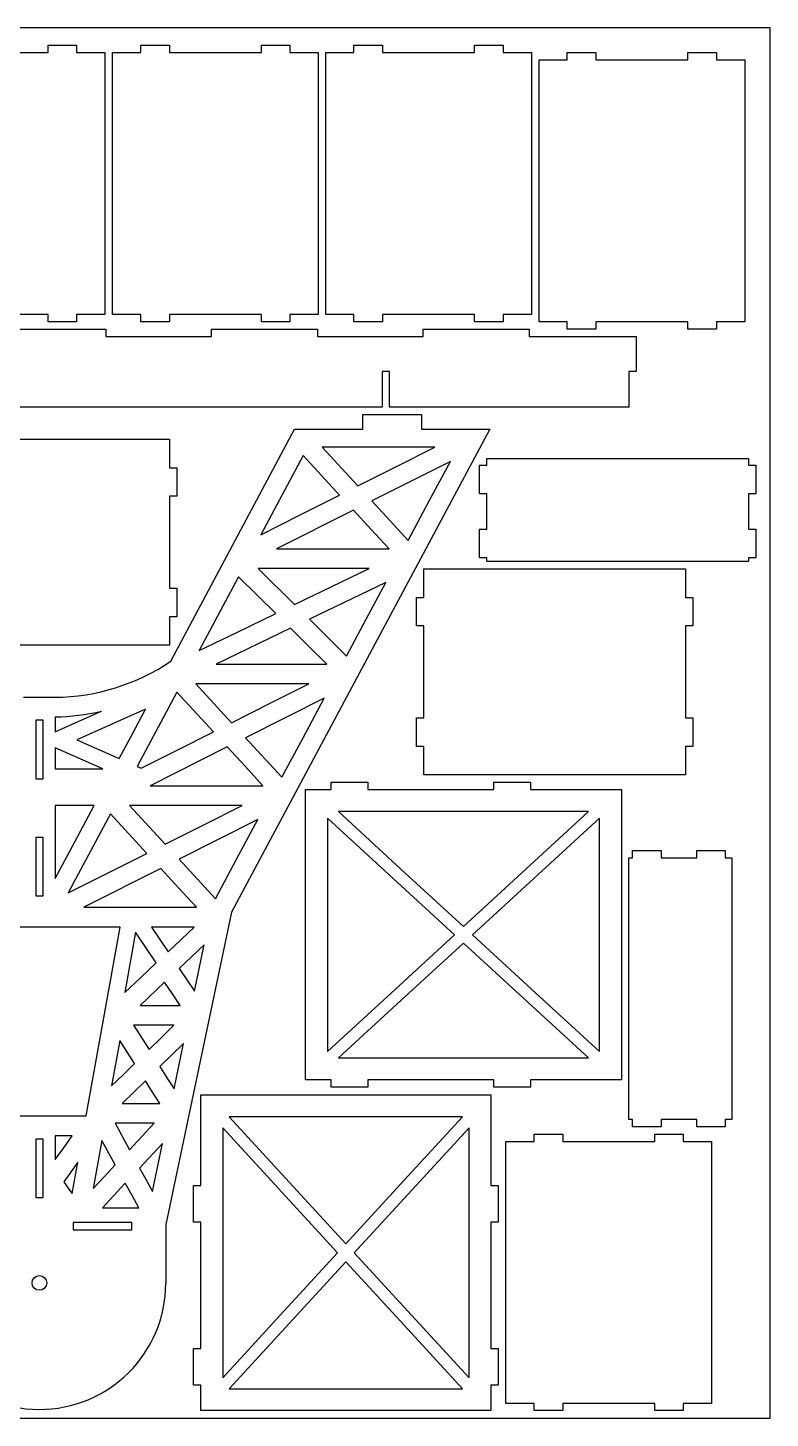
# Model space of a CAD drawing. Extents: x 0 to 1420, y 0 to 1140.
# Drawn here: x 811 to 1420, y 0 to 1140 of the extents above; entities that cross this region are included whole.
import ezdxf

# ---------------------------------------------------------------- set-up
doc = ezdxf.new("R2010")
doc.units = 0
doc.header["$MEASUREMENT"] = 0
doc.layers.add('DEFAULT', color=1, linetype='Continuous')

msp = doc.modelspace()

# ---------------------------------------------------------------- linework, layer by layer
at = {"color": 5}
msp.add_lwpolyline([(0, 0), (1420, 0), (1420, 1140), (0, 1140)], close=True, dxfattribs=at)
at = {"layer": 'DEFAULT'}
for p, q in [((752.314, 1119.643), (827.7767, 1119.643)), ((827.7767, 1119.643), (827.7767, 1125.643)), ((827.7767, 1125.643), (851.0896, 1125.643)), ((851.0896, 1125.643), (851.0896, 1119.643)), ((851.0896, 1119.643), (874.4144, 1119.643)), ((874.4144, 1119.643), (874.4144, 904.9724)), ((880.5922, 904.9724), (880.5922, 1119.643)), ((880.5922, 1119.643), (903.7275, 1119.643)), ((903.7275, 1119.643), (903.7275, 1125.643)), ((903.7275, 1125.643), (927.2324, 1125.643)), ((927.2324, 1125.643), (927.2324, 1119.643)), ((927.2324, 1119.643), (1002.695, 1119.643)), ((1002.695, 1119.643), (1002.695, 1125.643)), ((1002.695, 1125.643), (1026.008, 1125.643)), ((1026.008, 1125.643), (1026.008, 1119.643)), ((1026.008, 1119.643), (1049.333, 1119.643)), ((1049.333, 1119.643), (1049.333, 904.9724)), ((1055.511, 904.9724), (1055.511, 1119.643)), ((1055.511, 1119.643), (1078.646, 1119.643)), ((1078.646, 1119.643), (1078.646, 1125.643)), ((1078.646, 1125.643), (1102.151, 1125.643)), ((1102.151, 1125.643), (1102.151, 1119.643)), ((1102.151, 1119.643), (1177.614, 1119.643)), ((1177.614, 1119.643), (1177.614, 1125.643)), ((1177.614, 1125.643), (1200.926, 1125.643)), ((1200.926, 1125.643), (1200.926, 1119.643)), ((1200.926, 1119.643), (1224.251, 1119.643)), ((1224.251, 1119.643), (1224.251, 904.9724)), ((1253.564, 1113.643), (1253.564, 1119.643)), ((1253.564, 1119.643), (1277.069, 1119.643)), ((1277.069, 1119.643), (1277.069, 1113.643)), ((1352.532, 1113.643), (1352.532, 1119.643)), ((1352.532, 1119.643), (1375.845, 1119.643)), ((1375.845, 1119.643), (1375.845, 1113.643)), ((1230.429, 898.9724), (1230.429, 1113.643)), ((1230.429, 1113.643), (1253.564, 1113.643)), ((1277.069, 1113.643), (1352.532, 1113.643)), ((1375.845, 1113.643), (1399.17, 1113.643)), ((1399.17, 1113.643), (1399.17, 898.9724)), ((827.7767, 904.9724), (752.314, 904.9724)), ((827.7767, 898.9724), (827.7767, 904.9724)), ((874.4144, 904.9724), (851.0896, 904.9724)), ((851.0896, 904.9724), (851.0896, 898.9724)), ((903.7275, 904.9724), (880.5922, 904.9724)), ((903.7275, 898.9724), (903.7275, 904.9724)), ((1002.695, 904.9724), (927.2324, 904.9724)), ((927.2324, 904.9724), (927.2324, 898.9724)), ((1002.695, 898.9724), (1002.695, 904.9724)), ((1049.333, 904.9724), (1026.008, 904.9724)), ((1026.008, 904.9724), (1026.008, 898.9724)), ((1078.646, 904.9724), (1055.511, 904.9724)), ((1078.646, 898.9724), (1078.646, 904.9724)), ((1177.614, 904.9724), (1102.151, 904.9724)), ((1102.151, 904.9724), (1102.151, 898.9724)), ((1177.614, 898.9724), (1177.614, 904.9724)), ((1224.251, 904.9724), (1200.926, 904.9724)), ((1200.926, 904.9724), (1200.926, 898.9724)), ((788.2782, 892.7953), (875.0782, 892.7953)), ((851.0896, 898.9724), (827.7767, 898.9724)), ((875.0782, 892.7953), (875.0782, 886.7953)), ((927.2324, 898.9724), (903.7275, 898.9724)), ((961.8782, 886.7953), (961.8782, 892.7953)), ((961.8782, 892.7953), (1048.678, 892.7953)), ((1026.008, 898.9724), (1002.695, 898.9724)), ((1048.678, 892.7953), (1048.678, 886.7953)), ((1102.151, 898.9724), (1078.646, 898.9724)), ((1135.478, 886.7953), (1135.478, 892.7953)), ((1135.478, 892.7953), (1222.278, 892.7953)), ((1200.926, 898.9724), (1177.614, 898.9724)), ((1222.278, 892.7953), (1222.278, 886.7953)), ((1253.564, 898.9724), (1230.429, 898.9724)), ((1253.564, 892.9724), (1253.564, 898.9724)), ((1277.069, 892.9724), (1253.564, 892.9724)), ((1352.532, 898.9724), (1277.069, 898.9724)), ((1277.069, 898.9724), (1277.069, 892.9724)), ((1352.532, 892.9724), (1352.532, 898.9724)), ((1375.845, 892.9724), (1352.532, 892.9724)), ((1399.17, 898.9724), (1375.845, 898.9724)), ((1375.845, 898.9724), (1375.845, 892.9724)), ((875.0782, 886.7953), (961.8782, 886.7953)), ((1048.678, 886.7953), (1135.478, 886.7953)), ((1222.278, 886.7953), (1309.978, 886.7953)), ((1309.978, 886.7953), (1309.978, 858.2953)), ((1107.678, 858.2953), (1101.678, 858.2953)), ((1101.678, 858.2953), (1101.678, 828.8953)), ((1107.678, 828.8953), (1107.678, 858.2953)), ((1309.978, 858.2953), (1303.978, 858.2953)), ((1303.978, 858.2953), (1303.978, 828.8953)), ((1101.678, 828.8953), (214.4782, 828.8953)), ((1085.957, 810.8947), (1085.957, 822.8947)), ((1085.957, 822.8947), (1133.957, 822.8947)), ((1303.978, 828.8953), (1107.678, 828.8953)), ((1133.957, 822.8947), (1133.957, 810.8947)), ((928.3784, 620.5977), (1029.87, 810.8947)), ((1190.044, 810.8947), (978.106, 414.9657)), ((1029.87, 810.8947), (1085.957, 810.8947)), ((1133.957, 810.8947), (1190.044, 810.8947)), ((712.6361, 802.6575), (927.3062, 802.6575)), ((927.3062, 802.6575), (927.3062, 779.3326)), ((1036.956, 789.3057), (1002.336, 724.3943)), ((1066.839, 756.85), (1036.956, 789.3057)), ((1145.01, 796.1824), (1052.547, 796.1824)), ((1052.547, 796.1824), (1081.822, 764.3884)), ((1113.416, 780.2855), (1145.01, 796.1824)), ((1187.524, 781.4592), (1187.524, 786.7997)), ((1187.524, 786.7997), (1402.193, 786.7997)), ((1402.193, 786.7997), (1402.193, 781.4592)), ((927.3062, 779.3326), (933.3062, 779.3326)), ((933.3062, 779.3326), (933.3062, 756.0198)), ((1081.822, 764.3884), (1113.416, 780.2854)), ((1157.685, 784.5059), (1093.182, 752.0502)), ((1140.376, 752.0502), (1157.685, 784.5059)), ((1181.524, 758.013), (1181.524, 781.4592)), ((1181.524, 781.4592), (1187.524, 781.4592)), ((1402.193, 781.4592), (1408.193, 781.4592)), ((1408.193, 781.4592), (1408.193, 758.013)), ((933.3062, 756.0198), (927.3062, 756.0198)), ((927.3062, 756.0198), (927.3062, 680.5571)), ((1034.588, 740.6221), (1066.839, 756.85)), ((1187.524, 758.013), (1181.524, 758.013)), ((1187.524, 728.9285), (1187.524, 758.013)), ((1408.193, 758.013), (1402.193, 758.013)), ((1402.193, 758.013), (1402.193, 728.9285)), ((1078.2, 744.5116), (1015.012, 712.7176)), ((1092.837, 728.6146), (1078.2, 744.5116)), ((1093.182, 752.0502), (1123.066, 719.5944)), ((1123.066, 719.5944), (1140.376, 752.0502)), ((1002.336, 724.3943), (1034.588, 740.6221)), ((1107.474, 712.7176), (1092.837, 728.6146)), ((1181.524, 705.4821), (1181.524, 728.9285)), ((1181.524, 728.9285), (1187.524, 728.9285)), ((1402.193, 728.9285), (1408.193, 728.9285)), ((1408.193, 728.9285), (1408.193, 705.4821)), ((1015.012, 712.7176), (1107.474, 712.7176)), ((1091.001, 696.5895), (1000.181, 696.5895)), ((1000.181, 696.5895), (1029.878, 667.1282)), ((1060.439, 681.8589), (1091.001, 696.5895)), ((1135.916, 672.9482), (1135.916, 696.2731)), ((1135.916, 696.2731), (1350.586, 696.2731)), ((1187.524, 705.4821), (1181.524, 705.4821)), ((1187.524, 702.4507), (1187.524, 705.4821)), ((1402.193, 702.4507), (1187.524, 702.4507)), ((1350.586, 696.2731), (1350.586, 672.9482)), ((1408.193, 705.4821), (1402.193, 705.4821)), ((1402.193, 705.4821), (1402.193, 702.4507)), ((983.9687, 689.9551), (951.6962, 629.4442)), ((1014.466, 659.6997), (983.9687, 689.9551)), ((1104.794, 685.3342), (1042.024, 655.0787)), ((1088.658, 655.0787), (1104.794, 685.3342)), ((927.3062, 680.5571), (933.3062, 680.5571)), ((933.3062, 680.5571), (933.3062, 657.0522)), ((1029.878, 667.1282), (1060.439, 681.8589)), ((1129.916, 649.6353), (1129.916, 672.9482)), ((1129.916, 672.9482), (1135.916, 672.9482)), ((1350.586, 672.9482), (1356.586, 672.9482)), ((1356.586, 672.9482), (1356.586, 649.6353)), ((933.3062, 657.0522), (927.3062, 657.0522)), ((927.3062, 657.0522), (927.3062, 633.9169)), ((983.0812, 644.5719), (1014.466, 659.6997)), ((1042.024, 655.0787), (1072.521, 624.8234)), ((1072.521, 624.8234), (1088.658, 655.0787)), ((951.6962, 629.4442), (983.0812, 644.5718)), ((1026.612, 647.6501), (965.4896, 618.1887)), ((1041.46, 632.9194), (1026.612, 647.6501)), ((1135.916, 649.6353), (1129.916, 649.6353)), ((1135.916, 574.1727), (1135.916, 649.6353)), ((1356.586, 649.6353), (1350.586, 649.6353)), ((1350.586, 649.6353), (1350.586, 574.1727)), ((927.3062, 633.9169), (712.6361, 633.9169)), ((1056.309, 618.1887), (1041.46, 632.9194)), ((965.4896, 618.1887), (1056.309, 618.1887)), ((933.424, 595.184), (900.944, 534.2839)), ((963.3078, 562.7283), (933.424, 595.184)), ((1041.478, 602.0607), (949.0156, 602.0607)), ((949.0156, 602.0607), (978.2901, 570.2668)), ((1009.884, 586.1638), (1041.478, 602.0607)), ((807.6093, 591.0553), (833.6133, 591.0553)), ((978.2901, 570.2668), (1009.884, 586.1638)), ((1054.154, 590.3841), (989.6508, 557.9284)), ((1036.844, 557.9284), (1054.154, 590.3841)), ((823.6113, 572.2521), (817.6113, 572.2521)), ((817.6113, 572.2521), (817.6113, 524.2521)), ((823.6113, 524.2521), (823.6113, 572.2521)), ((833.6226, 575.0595), (833.6107, 562.8349)), ((833.6107, 562.8349), (852.5521, 571.2165)), ((907.728, 581.2761), (851.238, 556.2791)), ((852.5521, 571.2165), (871.4935, 579.5982)), ((896.9418, 561.052), (907.728, 581.2761)), ((1129.916, 550.6677), (1129.916, 574.1727)), ((1129.916, 574.1727), (1135.916, 574.1727)), ((1350.586, 574.1727), (1356.586, 574.1727)), ((1356.586, 574.1727), (1356.586, 550.6677)), ((886.1556, 540.8279), (896.9418, 561.0521)), ((933.6776, 547.8195), (963.3078, 562.7283)), ((872.5869, 532.4764), (833.6132, 549.7224)), ((833.6132, 549.7224), (833.6132, 532.4764)), ((851.238, 556.2791), (886.1556, 540.8279)), ((904.0475, 532.9106), (933.6777, 547.8195)), ((974.6685, 550.39), (911.4805, 518.5959)), ((989.3057, 534.493), (974.6685, 550.39)), ((989.6508, 557.9284), (1019.535, 525.4727)), ((1019.535, 525.4727), (1036.844, 557.9284)), ((1135.916, 550.6677), (1129.916, 550.6677)), ((1135.916, 527.5324), (1135.916, 550.6677)), ((1356.586, 550.6677), (1350.586, 550.6677)), ((1350.586, 550.6677), (1350.586, 527.5324)), ((833.6132, 532.4764), (853.1, 532.4764)), ((853.1, 532.4764), (872.5869, 532.4764)), ((900.944, 534.2839), (904.0475, 532.9106)), ((1003.943, 518.5959), (989.3057, 534.4929)), ((1350.586, 527.5324), (1135.916, 527.5324)), ((817.6113, 524.2521), (823.6113, 524.2521)), ((911.4805, 518.5959), (1003.943, 518.5959)), ((1038.955, 277.3553), (1038.955, 515.3552)), ((1038.955, 515.3552), (1059.955, 515.3552)), ((1059.955, 515.3552), (1059.955, 521.3552)), ((1059.955, 521.3552), (1089.955, 521.3552)), ((1089.955, 521.3552), (1089.955, 515.3552)), ((1089.955, 515.3552), (1193.455, 515.3552)), ((1193.455, 515.3552), (1193.455, 521.3552)), ((1193.455, 521.3552), (1223.455, 521.3552)), ((1223.455, 521.3552), (1223.455, 515.3552)), ((1223.455, 515.3552), (1297.955, 515.3552)), ((1297.955, 515.3552), (1297.955, 277.3552)), ((865.6135, 502.4681), (833.6133, 502.4681)), ((833.6133, 502.4681), (833.6133, 442.4678)), ((849.6133, 472.4679), (865.6135, 502.4681)), ((986.9685, 502.4681), (894.5061, 502.4681)), ((894.5061, 502.4681), (923.7805, 470.6742)), ((955.3745, 486.5711), (986.9685, 502.4681)), ((878.9146, 495.5913), (844.295, 430.6799)), ((908.7983, 463.1356), (878.9146, 495.5913)), ((999.6443, 490.7915), (935.1411, 458.3358)), ((982.3346, 458.3358), (999.6443, 490.7915)), ((1161.066, 396.3553), (1056.955, 492.0243)), ((1056.955, 492.0243), (1056.955, 300.6862)), ((1270.978, 497.3553), (1065.933, 497.3553)), ((1065.933, 497.3553), (1117.194, 450.2505)), ((1168.455, 403.1458), (1270.978, 497.3553)), ((1279.955, 492.0243), (1175.845, 396.3553)), ((1279.955, 300.6862), (1279.955, 492.0243)), ((923.7805, 470.6742), (955.3745, 486.5711)), ((823.6112, 476.2521), (817.6112, 476.2521)), ((817.6112, 476.2521), (817.6112, 428.2521)), ((823.6112, 428.2521), (823.6112, 476.2521)), ((833.6133, 442.4678), (849.6134, 472.4679)), ((876.5467, 446.9077), (908.7983, 463.1356)), ((935.1411, 458.3358), (965.0249, 425.8802)), ((965.0249, 425.8802), (982.3346, 458.3358)), ((1304.133, 244.8471), (1304.133, 459.516)), ((1304.133, 459.516), (1307.164, 459.516)), ((1307.164, 459.516), (1307.164, 465.516)), ((1307.164, 465.516), (1330.611, 465.516)), ((1330.611, 465.516), (1330.611, 459.516)), ((1330.611, 459.516), (1359.695, 459.516)), ((1359.695, 459.516), (1359.695, 465.516)), ((1359.695, 465.516), (1383.142, 465.516)), ((1383.142, 465.516), (1383.142, 459.516)), ((1383.142, 459.516), (1388.482, 459.516)), ((1388.482, 459.516), (1388.482, 244.8471)), ((844.295, 430.6799), (876.5466, 446.9077)), ((920.1588, 450.7972), (856.9709, 419.0033)), ((934.7961, 434.9002), (920.1588, 450.7972)), ((1117.194, 450.2505), (1168.455, 403.1458)), ((949.4333, 419.0033), (934.7961, 434.9002)), ((817.6112, 428.2521), (823.6112, 428.2521)), ((856.9709, 419.0033), (949.4333, 419.0033)), ((978.106, 414.9657), (924.3287, 158.8834)), ((886.7945, 402.668), (754.4279, 402.668)), ((858.914, 247.7763), (886.7945, 402.668)), ((947.5569, 402.6679), (912.6217, 402.6679)), ((912.6217, 402.6679), (926.1529, 382.4814)), ((936.8549, 392.5746), (947.5569, 402.6679)), ((899.5088, 398.398), (890.61, 348.9602)), ((916.3653, 373.2506), (899.5088, 398.398)), ((926.1529, 382.4814), (936.8549, 392.5746)), ((955.8436, 388.1193), (935.3375, 368.7794)), ((947.8593, 350.0989), (955.8436, 388.1193)), ((1109.01, 348.5208), (1161.066, 396.3553)), ((1168.455, 389.5648), (1117.194, 342.4601)), ((1270.978, 295.3553), (1168.455, 389.5648)), ((1175.845, 396.3553), (1227.9, 348.5208)), ((903.4876, 361.1054), (916.3653, 373.2506)), ((935.3375, 368.7794), (941.5984, 359.4391)), ((890.61, 348.9602), (903.4876, 361.1054)), ((923.3371, 357.4618), (903.223, 338.4918)), ((929.695, 347.9768), (923.3371, 357.4618)), ((941.5983, 359.4392), (947.8593, 350.0989)), ((936.0529, 338.4918), (929.695, 347.9768)), ((1056.955, 300.6862), (1109.01, 348.5208)), ((1117.194, 342.4601), (1065.933, 295.3553)), ((1227.9, 348.5208), (1279.955, 300.6862)), ((903.223, 338.4918), (936.0529, 338.4918)), ((930.9684, 322.2221), (897.8853, 322.2221)), ((897.8853, 322.2221), (910.5449, 302.3146)), ((920.7566, 312.2684), (930.9684, 322.2221)), ((886.5862, 309.6709), (879.8822, 272.4267)), ((898.6421, 290.7126), (886.5862, 309.6709)), ((910.5449, 302.3146), (920.7565, 312.2684)), ((938.8466, 307.1813), (919.4643, 288.2887)), ((931.0524, 270.0661), (938.8466, 307.1813)), ((889.2622, 281.5695), (898.6421, 290.7126)), ((919.4643, 288.2887), (925.2583, 279.1774)), ((1065.933, 295.3553), (1270.978, 295.3553)), ((879.8822, 272.4267), (889.2622, 281.5696)), ((907.5615, 276.6866), (888.4377, 258.046)), ((913.4885, 267.3663), (907.5615, 276.6866)), ((925.2583, 279.1774), (931.0524, 270.0661)), ((1059.955, 277.3552), (1038.955, 277.3552)), ((1059.955, 271.3552), (1059.955, 277.3552)), ((1193.455, 277.3552), (1089.955, 277.3552)), ((1089.955, 277.3552), (1089.955, 271.3552)), ((1193.455, 271.3552), (1193.455, 277.3552)), ((1297.955, 277.3552), (1223.455, 277.3552)), ((1223.455, 277.3552), (1223.455, 271.3552)), ((919.4155, 258.046), (913.4885, 267.3663)), ((953.0011, 190.677), (953.0011, 265.1769)), ((953.0011, 265.1769), (1191.001, 265.1769)), ((1089.955, 271.3552), (1059.955, 271.3552)), ((1191.001, 265.1769), (1191.001, 190.6769)), ((1223.455, 271.3552), (1193.455, 271.3552)), ((888.4377, 258.046), (919.4155, 258.046)), ((782.3084, 247.7763), (820.6112, 247.7763)), ((820.6112, 247.7763), (858.914, 247.7763)), ((914.8549, 241.7762), (882.7648, 241.7762)), ((882.7648, 241.7762), (894.5886, 220.1287)), ((904.7218, 230.9525), (914.8549, 241.7762)), ((1167.67, 247.1769), (976.332, 247.1769)), ((976.332, 247.1769), (1072.001, 143.0665)), ((1119.836, 195.1217), (1167.67, 247.1769)), ((1307.164, 244.8471), (1304.133, 244.8471)), ((1307.164, 238.8471), (1307.164, 244.8471)), ((1359.695, 244.8471), (1330.611, 244.8471)), ((1330.611, 244.8471), (1330.611, 238.8471)), ((1359.695, 238.8471), (1359.695, 244.8471)), ((1388.482, 244.8471), (1383.142, 244.8471)), ((1383.142, 244.8471), (1383.142, 238.8471)), ((823.6112, 228.9144), (817.6112, 228.9144)), ((817.6112, 228.9144), (817.6112, 180.9144)), ((823.6112, 180.9144), (823.6112, 228.9144)), ((847.4628, 231.5066), (833.6132, 231.5066)), ((833.6132, 231.5066), (833.6132, 212.0144)), ((840.538, 221.7605), (847.4628, 231.5066)), ((894.5886, 220.1287), (904.7218, 230.9525)), ((1065.211, 135.6769), (971.0011, 238.199)), ((971.0011, 238.199), (971.0011, 33.1547)), ((1173.001, 238.1991), (1078.792, 135.677)), ((1173.001, 33.1548), (1173.001, 238.1991)), ((1226.314, 226.8471), (1226.314, 232.8471)), ((1226.314, 232.8471), (1249.819, 232.8471)), ((1249.819, 232.8471), (1249.819, 226.8471)), ((1330.611, 238.8471), (1307.164, 238.8471)), ((1325.282, 226.8471), (1325.282, 232.8471)), ((1325.282, 232.8471), (1348.595, 232.8471)), ((1348.595, 232.8471), (1348.595, 226.8471)), ((1383.142, 238.8471), (1359.695, 238.8471)), ((833.6132, 212.0144), (840.5381, 221.7605)), ((871.8522, 227.8147), (864.7274, 188.2323)), ((882.8809, 207.623), (871.8522, 227.8147)), ((921.6326, 225.2101), (902.8004, 205.0943)), ((913.3516, 185.7766), (921.6326, 225.2101)), ((1203.179, 12.177), (1203.179, 226.8471)), ((1203.179, 226.8471), (1226.314, 226.8471)), ((1249.819, 226.8471), (1325.282, 226.8471)), ((1348.595, 226.8471), (1371.92, 226.8471)), ((1371.92, 226.8471), (1371.92, 12.177)), ((852.1055, 209.9509), (840.5924, 193.7473)), ((847.4514, 184.0941), (852.1055, 209.9509)), ((873.8041, 197.9277), (882.8809, 207.623)), ((864.7274, 188.2323), (873.8041, 197.9277)), ((902.8004, 205.0943), (908.076, 195.4355)), ((908.076, 195.4355), (913.3516, 185.7766)), ((1072.001, 143.0665), (1119.835, 195.1217)), ((840.5924, 193.7473), (844.0218, 188.9207)), ((844.0219, 188.9207), (847.4514, 184.0941)), ((891.0926, 192.5886), (872.2531, 172.4652)), ((896.5883, 182.5269), (891.0926, 192.5886)), ((902.084, 172.4652), (896.5883, 182.5269)), ((947.0011, 160.677), (947.0011, 190.677)), ((947.0011, 190.677), (953.0011, 190.677)), ((1191.001, 190.6769), (1197.001, 190.6769)), ((1197.001, 190.6769), (1197.001, 160.6769)), ((817.6112, 180.9144), (823.6112, 180.9144)), ((872.2531, 172.4652), (902.084, 172.4652)), ((896.3613, 160.4681), (848.3613, 160.4681)), ((848.3613, 160.4681), (848.3613, 154.4681)), ((896.3613, 154.4681), (896.3613, 160.4681)), ((953.0011, 160.677), (947.0011, 160.677)), ((953.0011, 57.177), (953.0011, 160.677)), ((1197.001, 160.6769), (1191.001, 160.6769)), ((1191.001, 160.6769), (1191.001, 57.1769)), ((848.3613, 154.4681), (896.3613, 154.4681)), ((924.3287, 158.8834), (924.328, 110.5175)), ((1072.001, 128.2874), (976.3321, 24.177)), ((1018.106, 84.4159), (1065.211, 135.6769)), ((1119.836, 76.2322), (1072.001, 128.2874)), ((1078.792, 135.677), (1125.896, 84.4159)), ((971.0011, 33.1547), (1018.106, 84.4158)), ((1125.896, 84.4159), (1173.001, 33.1548)), ((1167.67, 24.177), (1119.836, 76.2322)), ((947.0011, 27.177), (947.0011, 57.177)), ((947.0011, 57.177), (953.0011, 57.177)), ((1191.001, 57.1769), (1197.001, 57.1769)), ((1197.001, 57.1769), (1197.001, 27.1769)), ((953.0011, 27.177), (947.0011, 27.177)), ((953.0011, 6.177), (953.0011, 27.177)), ((976.3321, 24.177), (1167.67, 24.177)), ((1197.001, 27.1769), (1191.001, 27.1769)), ((1191.001, 27.1769), (1191.001, 6.1769)), ((1226.314, 12.177), (1203.179, 12.177)), ((1226.314, 6.177), (1226.314, 12.177)), ((1325.282, 12.177), (1249.819, 12.177)), ((1249.819, 12.177), (1249.819, 6.177)), ((1325.282, 6.177), (1325.282, 12.177)), ((1371.92, 12.177), (1348.595, 12.177)), ((1348.595, 12.177), (1348.595, 6.177)), ((1191.001, 6.177), (953.0011, 6.177)), ((1249.819, 6.177), (1226.314, 6.177)), ((1348.595, 6.177), (1325.282, 6.177))]:
    msp.add_line(p, q, dxfattribs=at)
msp.add_circle((820.6113, 110.8952), 6, dxfattribs=at)
for centre, radius, start, end in [((831.2284, 765.4688), 174.4298, 270.7833996, 303.8456437), ((831.1918, 755.6114), 180.5682, 270.7713316, 282.8966893), ((820.6112, 110.8947), 103.7175, 179.7932797, 359.7916276)]:
    msp.add_arc(centre, radius, start, end, dxfattribs=at)

doc.saveas('drawing.dxf')
